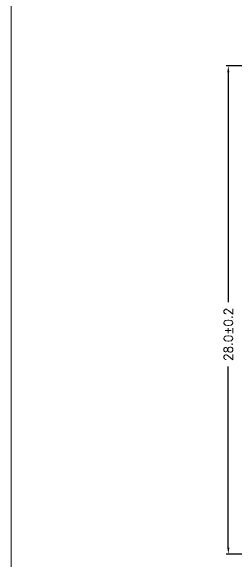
# Model space of a CAD drawing. Header units: millimetres. Extents: x 80 to 298, y -36 to 36.
# Drawn here: x 80.01 to 92.97, y -11.19 to 20.42 of the extents above; entities that cross this region are included whole.
import ezdxf

# ---------------------------------------------------------------- set-up
doc = ezdxf.new("R2010")
doc.units = ezdxf.units.MM
doc.header["$LTSCALE"] = 0.5
doc.header["$PDSIZE"] = -5
doc.layers.get('0').update_dxf_attribs({"lineweight": 18})
doc.layers.add('DIM', color=3, linetype='Continuous')
doc.styles.add('dim', font='romanc.shx')
doc.dimstyles.new('0.4', dxfattribs={"dimscale": 2, "dimtxt": 0.18, "dimasz": 0.18, "dimexe": 0.06, "dimexo": 0.0625, "dimgap": 0.09, "dimtad": 0, "dimzin": 0, "dimdsep": 46, "dimtxsty": 'dim', "dimcen": 0.09, "dimclrt": 256, "dimadec": 1, "dimazin": 0, "dimtfac": 1, "dimtofl": 0, "dimtmove": 0, "dimatfit": 3, "dimfxl": 0, "dimtolj": 1, "dimtzin": 0, "dimarcsym": 0})

# ---------------------------------------------------------------- blocks, each defined once
blk = doc.blocks.new('*D60')
at = {"layer": 'Defpoints', "color": 0, "ltscale": 0.5}
for p in [(95.806, 17.268), (92.474, -10.732), (96.779, -10.732)]:
    blk.add_point(p, dxfattribs=at)
at = {"layer": 'DIM', "color": 0, "lineweight": -2, "ltscale": 0.5}
for p, q in [((95.681, 17.268), (92.354, 17.268)), ((92.474, 16.908), (92.474, 3.714)), ((92.474, -10.372), (92.474, 0.021)), ((96.654, -10.732), (92.354, -10.732))]:
    blk.add_line(p, q, dxfattribs=at)
at = {"layer": 'DIM', "color": 0, "ltscale": 0.5}
for points in [[(92.414, 16.908), (92.534, 16.908), (92.474, 17.268)], [(92.414, -10.372), (92.534, -10.372), (92.474, -10.732)]]:
    blk.add_solid(points, dxfattribs=at)
at = {"layer": 'DIM', "ltscale": 0.5, "insert": (92.474, 1.868), "char_height": 0.5, "attachment_point": 5, "rotation": 90, "style": 'dim'}
blk.add_mtext('\\A1;28.0±0.2', dxfattribs=at)

msp = doc.modelspace()

# ---------------------------------------------------------------- linework, layer by layer
at = {"linetype": 'ByBlock'}
msp.add_lwpolyline([(80.014, -35.657), (80.014, 26.913), (169.315, 26.913), (169.315, -35.657)], close=True, dxfattribs=at)

# ---------------------------------------------------------------- dimensions: what is measured, and where the dimension line sits
at = {"layer": 'DIM', "ltscale": 0.03}
dim = msp.add_linear_dim(base=(92.474, -10.732), p1=(95.806, 17.268), p2=(96.779, -10.732), angle=90, text='28.0±0.2', dimstyle='0.4', override={"dimtxt": 0.25}, dxfattribs=at)
dim.commit()
dim.dimension.update_dxf_attribs({"geometry": '*D60', "text_midpoint": (92.474, 1.868), "dimtype": 160})

doc.saveas('drawing.dxf')
